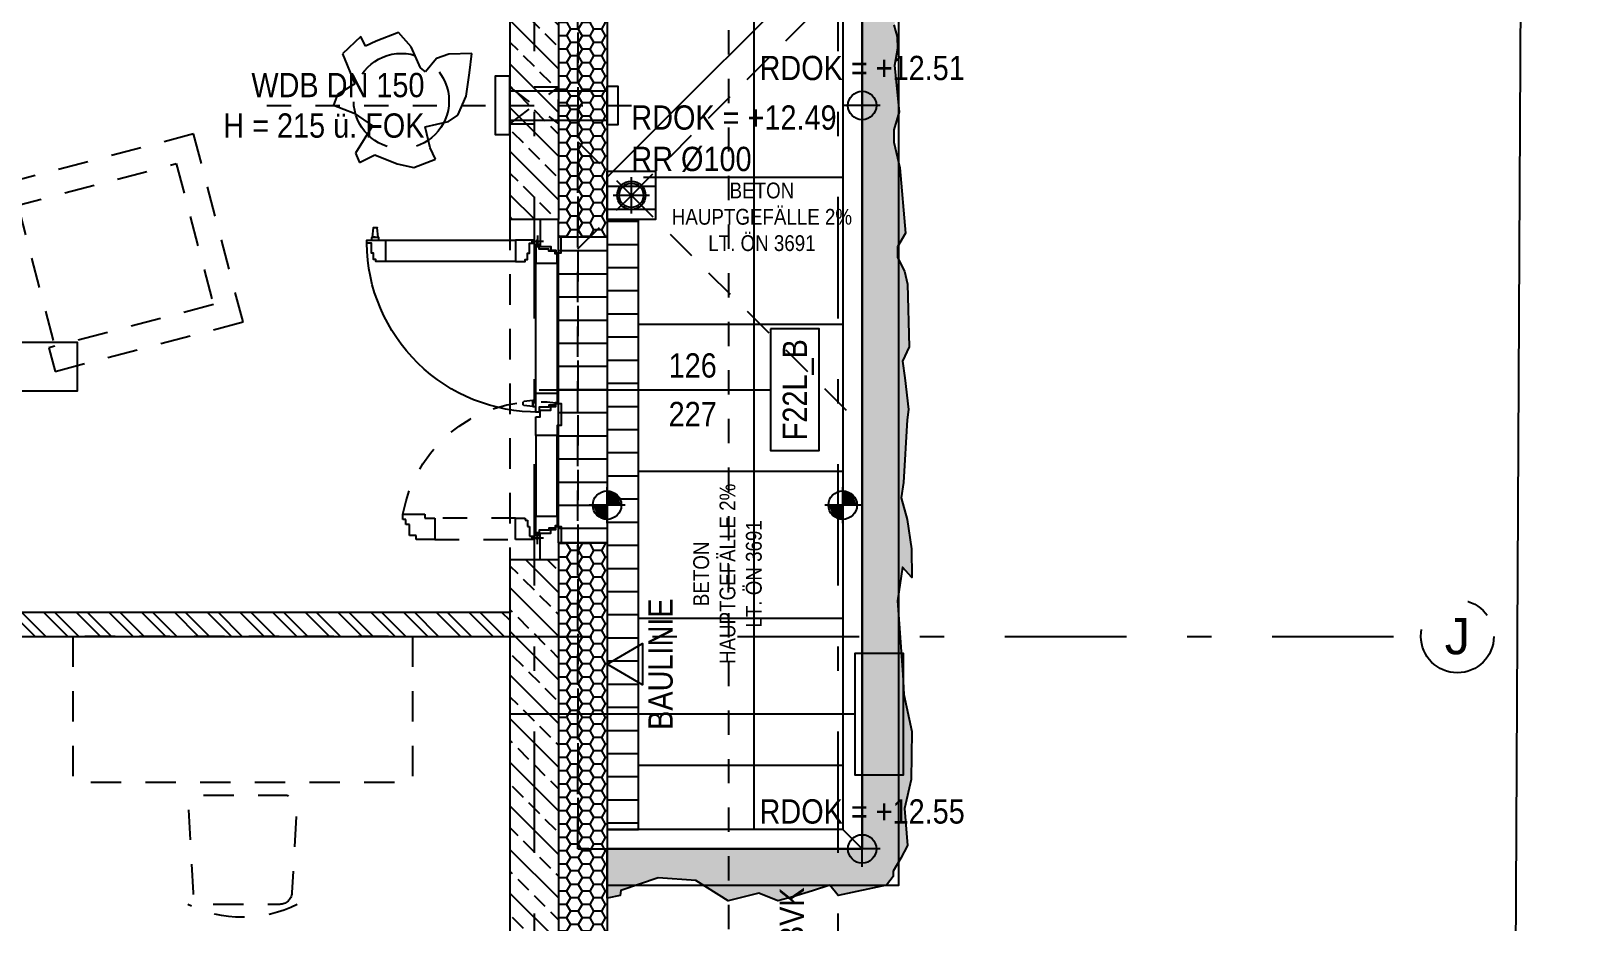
# Model space of a CAD drawing. Header units: millimetres. Extents: x 2821 to 2886, y 1688 to 1792.
# Drawn here: x 2878.87 to 2885.28, y 1716.63 to 1720.3 of the extents above; entities that cross this region are included whole.
import ezdxf
from ezdxf.enums import TextEntityAlignment as Align

# ---------------------------------------------------------------- set-up
doc = ezdxf.new("R2010")
doc.units = ezdxf.units.MM
doc.linetypes.add('HIDDEN2', pattern=[0.1875, 0.125, -0.0625])
doc.linetypes.add('STRICHPUNKT', pattern=[1, 0.5, -0.25, 0, -0.25])
for name, color, linetype in [('00-TXT---------M0', 8, 'Continuous'), ('01-HID-G00-L04-ENTWÄSSERUNG', 8, 'HIDDEN2'), ('01-SYM-G00-L04-M0', 8, 'Continuous'), ('01-TXT---------M0', 1, 'Continuous'), ('02-ANS-G00-L04-Rigol', 8, 'Continuous'), ('02-AXO-G00-L04-M0', 8, 'STRICHPUNKT'), ('02-DIM-G00-L04-ACHSEN', 8, 'Continuous'), ('02-DIM-G00-L04-BEHÖRDE', 20, 'Continuous'), ('02-FIL-G00-L04-GRÜN', 72, 'Continuous'), ('02-FIL-G00-L04-LILA', 223, 'Continuous'), ('02-FIL-G00-L04-ORANGE', 40, 'Continuous'), ('02-FIL-G00-L04-PLATTENBELAG', 253, 'Continuous'), ('02-FIL-G00-L04-STB', 8, 'Continuous'), ('02-HID-G00-L04-M0', 8, 'HIDDEN2'), ('02-TWA---------M0', 4, 'Continuous'), ('02-TWA-G00-L04-M0', 4, 'Continuous'), ('02-WDA---------M0', 8, 'Continuous'), ('02-WDA-G00-L04-M0', 8, 'Continuous'), ('02-ZWA-G00-L04-M0', 2, 'Continuous'), ('03-SYM-G00-L04-M0', 8, 'Continuous'), ('04-HLP---------M0', 8, 'HIDDEN2'), ('04-STO---------M0', 1, 'Continuous'), ('04-SYM---------EP', 8, 'Continuous'), ('04-SYM-G00-L04-EP', 8, 'Continuous'), ('04-TXT---------EP', 8, 'Continuous'), ('04-TXT-G00-L04-M0', 8, 'Continuous'), ('04-TXT-G00-L04-POS', 8, 'Continuous'), ('05-SYM---------M0', 8, 'Continuous'), ('05-TXT---------PP', 8, 'Continuous'), ('07-SAN---------M0', 8, 'Continuous'), ('07-SAN-G00-L04-M0', 8, 'Continuous'), ('09-SYM-G00-L04-GEHSTEIG', 8, 'Continuous'), ('09-VER-G00-L04-GRUNDSTÜCKSGRENZE', 161, 'Continuous')]:
    doc.layers.add(name, color=color, linetype=linetype)
doc.layers.add('00_HLP-G00-L04-M0', color=6, linetype='Continuous', plot=False)
doc.layers.add('07_MOB-G00-L04-M0', color=6, linetype='HIDDEN2', plot=False)
doc.styles.add('ARIAL', font='arial.ttf', dxfattribs={"width": 0.85})
doc.styles.get("Standard").update_dxf_attribs({"font": 'arial.ttf'})
doc.dimstyles.new('pp chromy&schneider', dxfattribs={"dimscale": 0.005, "dimtxt": 25, "dimasz": 10, "dimexe": 0, "dimexo": 0, "dimgap": 5, "dimtad": 1, "dimdec": 1, "dimlfac": 100, "dimrnd": 0.1, "dimzin": 9, "dimdsep": 46, "dimtxsty": 'ARIAL', "dimblk": 'c&s kote', "dimcen": 0, "dimse1": 1, "dimse2": 1, "dimclrd": 8, "dimclrt": 8, "dimadec": 0, "dimazin": 0, "dimtfac": 0.75, "dimtdec": 1, "dimtix": 1, "dimtmove": 2, "dimatfit": 0, "dimldrblk": 'NONE', "dimfxl": 1, "dimtolj": 1, "dimlwd": -1, "dimarcsym": 0})
pattern_1 = [(135, (2796.0732, 1683.69414), (-0.08980256, -0.08980256), []), (135, (2796.0732, 1683.78394), (-0.08980256, -0.08980256), [0.0635, -0.03175])]
pattern_2 = [(180, (2911.073195, 1728.69414), (-0.047625, -0.0274963), [0.03175, -0.0635]), (300, (2911.073195, 1728.69414), (0.047624994, -0.02749631), [0.03175, -0.0635]), (240, (2911.073195, 1728.69414), (-6e-09, -0.05499261), [-0.0635, 0.03175])]

# ---------------------------------------------------------------- blocks, each defined once
blk = doc.blocks.new('04-TXT')
blk.add_line((0, 0), (0.9529, 0))
at = {"layer": '04-TXT---------EP', "color": 8, "style": 'ARIAL', "width": 0.85}
blk.add_attdef('WIDTH', text='', height=0.1, dxfattribs=at).set_placement((0.6322, 0.05), align=Align.CENTER)
blk.add_attdef('HEIGHT', text='', height=0.1, dxfattribs=at).set_placement((0.6322, -0.05), align=Align.TOP_CENTER)
blk = doc.blocks.new('FENSTER_140')
at = {"layer": '02-WDA---------M0'}
for points in [[(0.07, -0.2), (0.07, -0.4)], [(1.33, -0.2), (1.33, -0.4)]]:
    blk.add_lwpolyline(points, dxfattribs=at)
at = {"layer": '04-HLP---------M0', "linetype": 'Continuous'}
for p, q in [((0.0317, 0.5598), (0.0317, 0.5482)), ((0.0317, 0.554), (0.0317, 0.5496)), ((0.0717, 0.566), (0.0335, 0.5617)), ((0.0717, 0.542), (0.0335, 0.5462)), ((0.0717, 0.554), (0.0717, 0.566)), ((0.0717, 0.566), (0.0717, 0.542)), ((0.0717, 0.554), (0.0717, 0.542)), ((0.0837, 0.568), (0.0737, 0.568)), ((0.0837, 0.54), (0.0737, 0.54)), ((0.7447, -0.095), (0.749, -0.0568)), ((0.7625, -0.055), (0.751, -0.055)), ((0.7567, -0.055), (0.7523, -0.055)), ((0.7687, -0.095), (0.7645, -0.0568)), ((0.7427, -0.107), (0.7427, -0.097)), ((0.7687, -0.095), (0.7447, -0.095)), ((0.7567, -0.095), (0.7447, -0.095)), ((0.7567, -0.095), (0.7687, -0.095)), ((0.7707, -0.107), (0.7707, -0.097))]:
    blk.add_line(p, q, dxfattribs=at)
for points in [[(0.0968, 0.5891), (0.0837, 0.5891), (0.0837, 0.5121), (0.172, 0.5121), (0.172, 0.5511), (0.1633, 0.5511), (0.1633, 0.5611), (0.1377, 0.5611), (0.1377, 0.5691), (0.0968, 0.5691)], [(0.0968, -0.1007), (0.0837, -0.1007), (0.0837, -0.0237), (0.172, -0.0237), (0.172, -0.0628), (0.1633, -0.0628), (0.1633, -0.0727), (0.1377, -0.0727), (0.1377, -0.0807), (0.0968, -0.0807)]]:
    blk.add_lwpolyline(points, close=True, dxfattribs=at)
for points in [[(0.0837, 0.5121), (0.0837, -0.0237)], [(0.172, -0.0237), (0.172, 0.5121)]]:
    blk.add_lwpolyline(points, dxfattribs=at)
at = {"layer": '04-HLP---------M0', "linetype": 'HIDDEN2', "ltscale": 0.4}
for points in [[(1.3163, 0.3855), (1.2993, 0.3855), (1.2993, 0.4135), (1.2543, 0.4135), (1.2543, 0.4285), (1.2343, 0.4285), (1.2343, 0.4404), (1.2128, 0.4404), (1.2128, 0.3506), (1.228, 0.3506), (1.228, 0.3085), (1.3163, 0.3085)], [(1.3032, -0.1007), (1.3163, -0.1007), (1.3163, -0.0237), (1.228, -0.0237), (1.228, -0.0628), (1.2367, -0.0628), (1.2367, -0.0727), (1.2623, -0.0727), (1.2623, -0.0807), (1.3032, -0.0807)]]:
    blk.add_lwpolyline(points, close=True, dxfattribs=at)
for points in [[(1.228, -0.0237), (1.228, 0.3085)], [(1.3163, 0.3085), (1.3163, -0.0237)]]:
    blk.add_lwpolyline(points, dxfattribs=at)
at = {"layer": '04-HLP---------M0'}
for points in [[(0.0647, -0.113), (0.1147, -0.113)], [(0.0897, -0.138), (0.0897, -0.088)], [(1.3353, -0.113), (1.2853, -0.113)], [(1.3103, -0.138), (1.3103, -0.088)]]:
    blk.add_lwpolyline(points, dxfattribs=at)
for centre in [(0.0897, -0.113), (1.3103, -0.113)]:
    blk.add_circle(centre, 0.00474, dxfattribs=at)
at = {"layer": '04-HLP---------M0', "linetype": 'Continuous'}
for centre, radius, start, end in [((0.0897, -0.113), 0.7021, 359.42303, 89.42359), ((0.0337, 0.5598), 0.002, 96.34019, 180), ((0.0337, 0.5482), 0.002, 180, 263.65981), ((0.0737, 0.566), 0.002, 90, 180), ((0.0737, 0.542), 0.002, 180, 270), ((0.751, -0.057), 0.002, 90, 173.65981), ((0.7625, -0.057), 0.002, 6.34019, 90), ((0.7447, -0.097), 0.002, 90, 180), ((0.7687, -0.097), 0.002, 0, 90)]:
    blk.add_arc(centre, radius, start, end, dxfattribs=at)
at = {"layer": '04-HLP---------M0', "linetype": 'HIDDEN2', "ltscale": 0.4}
blk.add_arc((1.3103, -0.113), 0.5619, 99.99388, 189.99388, dxfattribs=at)
at = {"layer": '04-STO---------M0'}
for points in [[(0, -0.124), (0.11, -0.124), (0.11, -0.169), (0.125, -0.169), (0.125, -0.189), (0.1369, -0.189), (0.1369, -0.2105), (0.07, -0.2105), (0.07, -0.2), (0, -0.2)], [(0.102, -0.1201), (0.102, -0.107), (0.179, -0.107), (0.179, -0.1953), (0.14, -0.1953), (0.14, -0.1865), (0.13, -0.1865), (0.13, -0.161), (0.122, -0.161), (0.122, -0.1201)], [(0.7918, -0.1201), (0.7918, -0.107), (0.7148, -0.107), (0.7148, -0.1953), (0.7538, -0.1953), (0.7538, -0.1865), (0.7638, -0.1865), (0.7638, -0.161), (0.7718, -0.161), (0.7718, -0.1201)], [(0.8118, -0.107), (0.8118, -0.124), (0.7838, -0.124), (0.7838, -0.169), (0.7688, -0.169), (0.7688, -0.189), (0.7569, -0.189), (0.7569, -0.2105), (0.8467, -0.2105), (0.8467, -0.1953), (0.8888, -0.1953), (0.8888, -0.107)], [(1.298, -0.1201), (1.298, -0.107), (1.221, -0.107), (1.221, -0.1953), (1.26, -0.1953), (1.26, -0.1865), (1.27, -0.1865), (1.27, -0.161), (1.278, -0.161), (1.278, -0.1201)], [(1.4, -0.124), (1.29, -0.124), (1.29, -0.169), (1.275, -0.169), (1.275, -0.189), (1.2631, -0.189), (1.2631, -0.2105), (1.33, -0.2105), (1.33, -0.2), (1.4, -0.2)]]:
    blk.add_lwpolyline(points, close=True, dxfattribs=at)
at = {"layer": '04-SYM---------EP'}
for points in [[(0.7148, -0.107), (0.179, -0.107)], [(0.8888, -0.107), (1.221, -0.107)], [(0.179, -0.1953), (0.7148, -0.1953)], [(1.221, -0.1953), (0.8888, -0.1953)]]:
    blk.add_lwpolyline(points, dxfattribs=at)
blk = doc.blocks.new('möbel_schreibtisch')
at = {"flags": 128}
blk.add_lwpolyline([(0, -0.1), (-0.6, -0.1), (-0.6, 1.3), (0, 1.3)], close=True, dxfattribs=at)
blk.add_lwpolyline([(-1.056, 0.8021, 0.39805), (-1.1032, 0.7521), (-1.1032, 0.4467, 0.39805), (-1.056, 0.3968), (-0.706, 0.3774, 0.430564), (-0.6532, 0.4273), (-0.6532, 0.7716, 0.430564), (-0.706, 0.8215)], format="xyb", close=True, dxfattribs=at)
blk.add_arc((-0.6532, 0.5994), 0.5031, 153.43495, 206.56505)
blk = doc.blocks.new('ZIMMERPFLANZE')
blk.add_lwpolyline([(-11.7366, -9.202), (-11.7751, -9.238), (-11.7495, -9.3013), (-11.7859, -9.3233), (-11.7943, -9.3461), (-11.751, -9.3631), (-11.7126, -9.3893), (-11.7486, -9.447), (-11.7402, -9.4662), (-11.7078, -9.4506), (-11.6609, -9.4698), (-11.626, -9.477), (-11.5804, -9.4602), (-11.5912, -9.4362), (-11.602, -9.3917), (-11.5527, -9.3809), (-11.5335, -9.3677), (-11.5155, -9.3281), (-11.5083, -9.2788), (-11.5035, -9.238), (-11.5515, -9.2392), (-11.578, -9.2488), (-11.6008, -9.2764), (-11.6116, -9.268), (-11.6309, -9.2236), (-11.6573, -9.1936), (-11.7042, -9.2116), (-11.727, -9.2224), (-11.7366, -9.202)])
blk.add_circle((-11.6518, -9.3375), 0.1)
blk = doc.blocks.new('HOCKER')
blk.add_lwpolyline([(-0.8, -0.8), (0, -0.8), (0, 0), (-0.8, 0), (-0.8, -0.1), (-0.1, -0.1), (-0.1, -0.7), (-0.8, -0.7)], close=True)
blk.add_lwpolyline([(-0.775, -0.1), (-0.775, -0.7)])
blk = doc.blocks.new('WANDLÜFER')
at = {"layer": '02-TWA---------M0', "linetype": 'HIDDEN2', "ltscale": 0.75}
for points in [[(0.075, 0), (0.075, -0.2), (-0.075, -0.2), (-0.075, 0), (0.075, 0)], [(-0.075, 0), (0.075, -0.2)], [(0.075, 0), (-0.075, -0.2)]]:
    blk.add_lwpolyline(points, dxfattribs=at)
at = {"layer": '07-SAN---------M0', "linetype": 'STRICHPUNKT', "ltscale": 0.1}
blk.add_lwpolyline([(0, 1), (0, -0.53)], dxfattribs=at)
at = {"layer": '07-SAN---------M0'}
for points in [[(0, 0), (-0.12, 0), (-0.12, 0.06), (0.12, 0.06), (0.12, 0)], [(0.08, -0.4), (-0.08, -0.4), (-0.08, -0.445), (0.08, -0.445)]]:
    blk.add_lwpolyline(points, close=True, dxfattribs=at)
for points in [[(-0.06, 0), (-0.06, -0.4)], [(0.06, 0), (0.06, -0.4)]]:
    blk.add_lwpolyline(points, dxfattribs=at)
blk = doc.blocks.new('01-hk4')
blk.add_lwpolyline([(0, 0, 0, 0.270625, 0), (0, 0.234375, 0.270625, 0.270625, 0)], format="xyseb")
at = {"layer": '00-TXT---------M0', "color": 8, "style": 'ARIAL', "width": 0.85}
blk.add_attdef('HEIGHT', text='', height=0.1, dxfattribs=at).set_placement((0, 0.35), align=Align.CENTER)
blk = doc.blocks.new('01-HK3')
blk.add_lwpolyline([(0, 0), (0.0423, 0.0732), (-0.0423, 0.0732)], close=True)
at = {"color": 0, "style": 'ARIAL', "width": 0.85}
blk.add_attdef('HEIGHT', text='', height=0.05, dxfattribs=at).set_placement((0, 0.35), align=Align.TOP_CENTER)
blk = doc.blocks.new('c&s kote')
at = {"color": 8}
for p, q in [((0, -2), (0, 2)), ((0, 2), (0, -2)), ((-2, 0), (2, 0)), ((2, 0), (-2, 0))]:
    blk.add_line(p, q, dxfattribs=at)
blk.add_circle((0, 0), 0.5, dxfattribs=at)
blk = doc.blocks.new('*D1161')
at = {"layer": '02-DIM-G00-L04-ACHSEN', "color": 8, "transparency": 16777216}
blk.add_arc((2882.1858, 1743.5541), 0.3783, 7.57924, 82.42076, dxfattribs=at)
at = {"layer": 'Defpoints', "color": 0, "transparency": 16777216}
for p in [(2882.1858, 1746.0178), (2882.5134, 1743.7433), (2850.8966, 1743.5541), (2884.5858, 1743.5541), (2882.1858, 1711.0904)]:
    blk.add_point(p, dxfattribs=at)
at = {"layer": '02-DIM-G00-L04-ACHSEN', "color": 8, "transparency": 16777216, "xscale": 0.05, "yscale": 0.05, "zscale": 0.05}
for p, rotation in [((2882.1858, 1743.9324), 176.2103799030817), ((2882.5641, 1743.5541), 273.7896200982518)]:
    blk.add_blockref('c&s kote', p, dxfattribs=dict(at, rotation=rotation))
at = {"layer": '02-DIM-G00-L04-ACHSEN', "color": 8, "transparency": 16777216, "insert": (2882.5161, 1743.8844), "char_height": 0.125, "attachment_point": 5, "rotation": 315, "style": 'ARIAL'}
blk.add_mtext('\\A1;90.00°', dxfattribs=at)
blk = doc.blocks.new('_None')
blk = doc.blocks.new('*D1198')
at = {"layer": '02-DIM-G00-L04-ACHSEN', "color": 8, "transparency": 16777216}
blk.add_arc((2854.0158, 1714.1608), 0.9465, 182.33948, 266.973, dxfattribs=at)
at = {"layer": 'Defpoints', "color": 0, "transparency": 16777216}
for p in [(2854.0158, 1746.0178), (2850.9732, 1714.1973), (2884.5858, 1713.794), (2853.1924, 1713.6941), (2854.0158, 1711.0904)]:
    blk.add_point(p, dxfattribs=at)
at = {"layer": '02-DIM-G00-L04-ACHSEN', "color": 8, "transparency": 16777216, "xscale": 0.05, "yscale": 0.05, "zscale": 0.05}
for p, rotation in [((2853.0694, 1714.1722), 90.82598231942104), ((2854.0158, 1713.2143), 358.4865013265463)]:
    blk.add_blockref('c&s kote', p, dxfattribs=dict(at, rotation=rotation))
at = {"layer": '02-DIM-G00-L04-ACHSEN', "color": 8, "transparency": 16777216, "insert": (2853.4057, 1713.558), "char_height": 0.125, "attachment_point": 5, "rotation": 314.65624, "style": 'ARIAL'}
blk.add_mtext('\\A1;90.69°', dxfattribs=at)
blk = doc.blocks.new('*D1199')
at = {"layer": '02-DIM-G00-L04-ACHSEN', "color": 8, "transparency": 16777216}
blk.add_arc((2882.1858, 1713.8228), 0.9163, 273.12696, 356.18552, dxfattribs=at)
at = {"layer": 'Defpoints', "color": 0, "transparency": 16777216}
for p in [(2882.1858, 1746.0178), (2850.9732, 1714.1973), (2884.5858, 1713.794), (2882.6408, 1713.0274), (2882.1858, 1711.0904)]:
    blk.add_point(p, dxfattribs=at)
at = {"layer": '02-DIM-G00-L04-ACHSEN', "color": 8, "transparency": 16777216, "xscale": 0.05, "yscale": 0.05, "zscale": 0.05}
for p, rotation in [((2883.102, 1713.8118), 87.74900272405769), ((2882.1858, 1712.9065), 181.563480922196)]:
    blk.add_blockref('c&s kote', p, dxfattribs=dict(at, rotation=rotation))
at = {"layer": '02-DIM-G00-L04-ACHSEN', "color": 8, "transparency": 16777216, "insert": (2882.8923, 1713.1078), "char_height": 0.125, "attachment_point": 5, "rotation": 224.65624, "style": 'ARIAL'}
blk.add_mtext('\\A1;89.31°', dxfattribs=at)
blk = doc.blocks.new('türachse&qualität')
at = {"layer": '05-SYM---------M0'}
blk.add_line((-0.4, 0), (-0.4, 0), dxfattribs=at)
at = {"layer": '05-TXT---------PP'}
blk.add_lwpolyline([(-0.5, -0.25), (-0.5, 0.25), (-0.7, 0.25), (-0.7, -0.25)], close=True, dxfattribs=at)
at = {"layer": '05-TXT---------PP', "color": 8, "style": 'ARIAL', "text_generation_flag": 6, "width": 0.85}
blk.add_attdef('POS.NR.', text='', height=0.1, rotation=270, dxfattribs=at).set_placement((-0.6529, -0.0112), align=Align.TOP_CENTER)
blk = doc.blocks.new('01-HK2')
for p, q in [((0, -0.098), (0, 0.098)), ((0.098, 0), (-0.098, 0))]:
    blk.add_line(p, q)
blk.add_circle((0, 0), 0.0773)
at = {"layer": '01-TXT---------M0', "color": 8, "style": 'ARIAL', "width": 0.85}
blk.add_attdef('HEIGHT', text='', height=0.1, rotation=360, dxfattribs=at).set_placement((0, 0.132), align=Align.BOTTOM_CENTER)
blk = doc.blocks.new('03-rar')
blk.add_circle((0, 0), 0.05)
at = {"layer": '01-TXT---------M0', "color": 8, "style": 'ARIAL', "width": 0.85}
blk.add_attdef('RR', text='', height=0.1, dxfattribs=at).set_placement((0, 0.1), align=Align.CENTER)

msp = doc.modelspace()

# ---------------------------------------------------------------- hatches: boundary and pattern name
at = {"layer": '02-ANS-G00-L04-Rigol'}
h = msp.add_hatch(dxfattribs=at)
h.set_pattern_fill('ANSI31', color=256, scale=0.03, angle=422.04654, style=0)
h.set_pattern_definition([(5e-14, (2797.87319, 1680.51414), (-1e-16, 0.09525), [])])
h.paths.add_polyline_path([(2881.2358, 1719.5241), (2881.2358, 1719.7241), (2881.4358, 1719.7241), (2881.4358, 1719.5241)])
h = msp.add_hatch(dxfattribs=at)
h.set_pattern_fill('ANSI31', color=256, scale=0.03, angle=422.04654, style=0)
h.set_pattern_definition([(5e-14, (2797.87319, 1683.89414), (-1e-16, 0.09525), [])])
h.paths.add_polyline_path([(2881.2358, 1717.0141), (2881.3658, 1717.0141), (2881.3658, 1719.5241), (2881.2358, 1719.5241)])
h = msp.add_hatch(dxfattribs=at)
h.set_pattern_fill('ANSI31', color=256, scale=0.03, angle=422.33899, style=0)
h.set_pattern_definition([(180, (2951.12736, 1747.97176), (-2e-11, -0.09525), [])])
h.paths.add_polyline_path([(2881.2358, 1718.1941), (2881.0358, 1718.1941), (2881.0358, 1719.4541), (2881.2358, 1719.4541)])
at = {"layer": '02-FIL-G00-L04-GRÜN'}
h = msp.add_hatch(dxfattribs=at)
h.set_pattern_fill('AR-CONC', color=256, scale=0.001, angle=107.04654, style=0)
h.set_pattern_definition([(50, (2911.0732, 1683.69414), (0.18218467, -0.0159391), [0.01905, -0.20955]), (355, (2911.0732, 1683.69414), (-0.0352428, 0.19105664), [0.01524, -0.16764]), (100.451, (2911.08838, 1683.69281), (0.1469425, 0.1751167), [0.01619, -0.17809]), (46.1842, (2911.0732, 1683.74494), (0.271079, -0.0420423), [0.028575, -0.314325]), (96.6356, (2911.09578, 1683.74144), (0.2374042, 0.2474256), [0.024285, -0.267135]), (351.184, (2911.0732, 1683.74494), (0.2374046, 0.2474251), [0.02286, -0.25146]), (21, (2911.0986, 1683.73224), (0.1516149, -0.1022655), [0.01905, -0.20955]), (326, (2911.0986, 1683.73224), (0.061802, 0.184188), [0.01524, -0.16764]), (71.4514, (2911.11123, 1683.72372), (0.2134165, 0.08192286), [0.01619, -0.17809]), (37.5, (2911.073195, 1683.69414), (0.0030886, 0.08455504), [0, -0.165608, 0, -0.17018, 0, -0.168275]), (7.5, (2911.073195, 1683.69414), (0.06681966, 0.10018057), [0, -0.097028, 0, -0.161798, 0, -0.064135]), (327.5, (2911.01655, 1683.69414), (0.135590595, -0.00572874), [0, -0.0635, 0, -0.19812, 0, -0.26289]), (317.5, (2910.99115, 1683.69414), (0.14812918, 0.0254265), [0, -0.08255, 0, -0.131572, 0, -0.18669])])
h.paths.add_polyline_path([(2882.2858, 1722.9041), (2882.3441, 1722.9041), (2882.4877, 1722.8212), (2882.4426, 1722.759), (2882.4383, 1722.7182), (2882.4576, 1722.6603), (2882.4641, 1722.6045), (2882.4233, 1722.5573), (2882.4319, 1722.523), (2882.4727, 1722.4844), (2882.4748, 1722.4157), (2882.4555, 1722.3685), (2882.4555, 1722.1646), (2882.4534, 1722.1067), (2882.4662, 1722.0015), (2882.4555, 1721.9286), (2882.4254, 1721.89), (2882.4211, 1721.8492), (2882.4426, 1721.7827), (2882.4598, 1721.6947), (2882.5156, 1721.5617), (2882.434, 1721.4171), (2882.4576, 1721.357), (2882.4383, 1721.2519), (2882.4448, 1721.1811), (2882.4555, 1721.1274), (2882.5092, 1721.0137), (2882.4319, 1720.9064), (2882.434, 1720.8678), (2882.419, 1720.8557), (2882.4211, 1720.7699), (2882.4684, 1720.6841), (2882.477, 1720.6369), (2882.4619, 1720.5553), (2882.4469, 1720.4995), (2882.4469, 1720.4716), (2882.4469, 1720.448), (2882.4405, 1720.4008), (2882.4168, 1720.3257), (2882.4297, 1720.2764), (2882.4319, 1720.2292), (2882.419, 1720.1583), (2882.4383, 1719.9674), (2882.4168, 1719.8944), (2882.4168, 1719.8429), (2882.4405, 1719.7378), (2882.4641, 1719.4686), (2882.4319, 1719.4128), (2882.4319, 1719.3677), (2882.4598, 1719.3119), (2882.4727, 1719.2583), (2882.4791, 1719.0002), (2882.4512, 1718.9423), (2882.4619, 1718.8736), (2882.4769, 1718.7427), (2882.4705, 1718.6998), (2882.4555, 1718.4418), (2882.4469, 1718.3796), (2882.4705, 1718.2894), (2882.4883, 1718.1693), (2882.4898, 1718.0513), (2882.4512, 1718.0942), (2882.4318, 1717.9547), (2882.4533, 1717.6516), (2882.4576, 1717.57), (2882.4898, 1717.4177), (2882.4876, 1717.2203), (2882.4597, 1717.1001), (2882.4723, 1716.9482), (2882.4456, 1716.8954), (2882.4128, 1716.8426), (2882.4137, 1716.8212), (2882.3854, 1716.7846), (2882.1873, 1716.7419), (2882.1529, 1716.7848), (2882.082, 1716.7612), (2882.0005, 1716.7376), (2881.9382, 1716.7204), (2881.8609, 1716.7526), (2881.7342, 1716.7204), (2881.6011, 1716.8037), (2881.4465, 1716.8145), (2881.2919, 1716.7634), (2881.2901, 1716.7419), (2881.2358, 1716.7312), (2881.2358, 1716.9341), (2882.2858, 1716.9341)])
at = {"layer": '02-FIL-G00-L04-LILA'}
h = msp.add_hatch(dxfattribs=at)
h.set_pattern_fill('HONEY', color=256, scale=0.01, angle=197.04654, style=0)
h.set_pattern_definition(pattern_2)
h.paths.add_polyline_path([(2879.4358, 1720.8641), (2879.2358, 1720.8641), (2879.2358, 1720.7941), (2879.2358, 1720.6641), (2881.0358, 1720.6641), (2881.0358, 1719.5241), (2881.0358, 1719.4541), (2881.2358, 1719.4541), (2881.2358, 1720.8641)])
h = msp.add_hatch(dxfattribs=at)
h.set_pattern_fill('HONEY', color=256, scale=0.01, angle=197.04654, style=0)
h.set_pattern_definition(pattern_2)
h.paths.add_polyline_path([(2881.0358, 1718.1941), (2881.0358, 1718.1241), (2881.0358, 1716.3541), (2881.0358, 1716.2841), (2881.2358, 1716.2841), (2881.2358, 1718.1941)])
at = {"layer": '02-FIL-G00-L04-ORANGE'}
h = msp.add_hatch(dxfattribs=at)
h.set_pattern_fill('ANSI32', color=256, scale=0.01, angle=197.04654, style=0)
h.set_pattern_definition([(135, (2796.07319, 1683.69414), (-0.06735192, -0.06735192), []), (135, (2796.07319, 1683.73904), (-0.06735192, -0.06735192), [])])
h.paths.add_polyline_path([(2880.8358, 1717.8091), (2880.8358, 1717.9091), (2875.7008, 1717.9091), (2875.7008, 1717.8091), (2876.3758, 1717.8091), (2876.3758, 1717.7041), (2876.4758, 1717.7041), (2876.4758, 1717.8091)])
at = {"layer": '02-FIL-G00-L04-STB'}
h = msp.add_hatch(dxfattribs=at)
h.set_pattern_fill('ANSI33', color=256, scale=0.02, angle=197.04654, style=0)
h.set_pattern_definition(pattern_1)
h.paths.add_polyline_path([(2881.0358, 1720.6641), (2879.2358, 1720.6641), (2879.2358, 1720.8041), (2879.1558, 1720.8041), (2879.0358, 1720.8041), (2879.0358, 1720.4641), (2880.8358, 1720.4641), (2880.8358, 1719.5241), (2881.0358, 1719.5241)])
h = msp.add_hatch(dxfattribs=at)
h.set_pattern_fill('ANSI33', color=256, scale=0.02, angle=197.04654, style=0)
h.set_pattern_definition(pattern_1)
h.paths.add_polyline_path([(2881.0361, 1718.1241), (2880.9561, 1718.1241), (2880.8361, 1718.1241), (2880.8358, 1716.3541), (2881.0358, 1716.3541)])

# ---------------------------------------------------------------- linework, layer by layer
for p, q in [((2881.2358, 1718.2748), (2881.2358, 1718.4232)), ((2882.2058, 1718.2748), (2882.2058, 1718.4232)), ((2881.31, 1718.349), (2881.1616, 1718.349)), ((2882.28, 1718.349), (2882.1316, 1718.349)), ((2882.2559, 1717.4891), (2880.836, 1717.4891))]:
    msp.add_line(p, q)
for points in [[(2878.8065, 1718.8191), (2879.0565, 1718.8191), (2879.0565, 1719.0191), (2878.5565, 1719.0191), (2878.5565, 1718.8191)], [(2882.2559, 1717.4891), (2882.2559, 1717.2391), (2882.4559, 1717.2391), (2882.4559, 1717.7391), (2882.2559, 1717.7391)]]:
    msp.add_lwpolyline(points, close=True)
for centre in [(2881.2358, 1718.349), (2882.2058, 1718.349)]:
    msp.add_circle(centre, 0.0586)
for points in [[(2881.2358, 1718.4076), (2881.2773, 1718.3904), (2881.2358, 1718.349)], [(2881.2358, 1718.349), (2881.2944, 1718.349), (2881.2773, 1718.3904)], [(2882.2058, 1718.4076), (2882.2473, 1718.3904), (2882.2058, 1718.349)], [(2882.2058, 1718.349), (2882.2644, 1718.349), (2882.2473, 1718.3904)], [(2881.1772, 1718.349), (2881.1944, 1718.3076), (2881.2358, 1718.349)], [(2881.1944, 1718.3076), (2881.2358, 1718.2904), (2881.2358, 1718.349)], [(2882.1472, 1718.349), (2882.1644, 1718.3076), (2882.2058, 1718.349)], [(2882.1644, 1718.3076), (2882.2058, 1718.2904), (2882.2058, 1718.349)]]:
    msp.add_solid(points)
at = {"layer": '00_HLP-G00-L04-M0'}
msp.add_lwpolyline([(2882.4168, 1720.3257), (2882.4297, 1720.2764), (2882.4319, 1720.2292), (2882.419, 1720.1583), (2882.4383, 1719.9674), (2882.4168, 1719.8944), (2882.4168, 1719.8429), (2882.4405, 1719.7378), (2882.4641, 1719.4686), (2882.4319, 1719.4128), (2882.4319, 1719.3677), (2882.4598, 1719.3119), (2882.4727, 1719.2583), (2882.4791, 1719.0002), (2882.4512, 1718.9423), (2882.4619, 1718.8736), (2882.4769, 1718.7427), (2882.4705, 1718.6998), (2882.4555, 1718.4418), (2882.4469, 1718.3796), (2882.4705, 1718.2894), (2882.4883, 1718.1693), (2882.4898, 1718.0513), (2882.4512, 1718.0942), (2882.4318, 1717.9547), (2882.4533, 1717.6516), (2882.4576, 1717.57), (2882.4898, 1717.4177), (2882.4876, 1717.2203), (2882.4597, 1717.1001), (2882.4723, 1716.9482), (2882.4456, 1716.8954), (2882.4128, 1716.8426), (2882.4137, 1716.8212), (2882.3854, 1716.7846), (2882.1873, 1716.7419), (2882.1529, 1716.7848), (2882.082, 1716.7612), (2882.0005, 1716.7376), (2881.9382, 1716.7204), (2881.8609, 1716.7526), (2881.7342, 1716.7204), (2881.6011, 1716.8037), (2881.4465, 1716.8145), (2881.2919, 1716.7634), (2881.2901, 1716.7419), (2881.2358, 1716.7312), (2881.2358, 1716.9341), (2882.2858, 1716.9341), (2882.2858, 1722.9041)], dxfattribs=at)
at = {"layer": '01-HID-G00-L04-ENTWÄSSERUNG'}
for points in [[(2881.1158, 1719.8441), (2881.3358, 1719.6241), (2882.2858, 1720.5741)], [(2881.1158, 1719.4041), (2881.3358, 1719.6241), (2882.2858, 1718.6741)]]:
    msp.add_lwpolyline(points, dxfattribs=at)
for points in [[(2882.0732, 1719.3191, 0, 0, 0), (2881.8232, 1719.3191, 0.05, 0, 0), (2881.6732, 1719.3191, 0, 0, 0)], [(2881.9482, 1717.8662, 0, 0, 0), (2881.9482, 1718.1162, 0.05, 0, 0), (2881.9482, 1718.2662, 0, 0, 0)]]:
    msp.add_lwpolyline(points, format="xyseb", dxfattribs=at)
at = {"layer": '02-ANS-G00-L04-Rigol'}
for points in [[(2881.2358, 1719.5241), (2881.2358, 1719.7241), (2881.4358, 1719.7241), (2881.4358, 1719.5241)], [(2881.2358, 1717.0141), (2881.3658, 1717.0141), (2881.3658, 1719.5241), (2881.2358, 1719.5241)], [(2881.2358, 1718.1941), (2881.0358, 1718.1941), (2881.0358, 1719.4541), (2881.2358, 1719.4541)]]:
    msp.add_lwpolyline(points, close=True, dxfattribs=at)
at = {"layer": '02-AXO-G00-L04-M0'}
for points in [[(2880.9358, 1746.0178), (2880.9358, 1711.0904)], [(2882.1858, 1746.0178), (2882.1858, 1711.0904)], [(2850.9732, 1717.8091), (2884.5858, 1717.8091)]]:
    msp.add_lwpolyline(points, dxfattribs=at)
msp.add_circle((2884.7358, 1717.8091), 0.15, dxfattribs=at)
at = {"layer": '02-FIL-G00-L04-PLATTENBELAG'}
for points in [[(2881.8408, 1717.0141), (2881.8408, 1722.9041)], [(2881.2358, 1719.6991), (2882.2058, 1720.6691)], [(2881.3858, 1719.6991), (2882.2058, 1719.6991)], [(2881.3658, 1719.0941), (2882.2058, 1719.0941)], [(2881.3658, 1718.4891), (2882.2058, 1718.4891)], [(2881.3658, 1717.8841), (2882.2058, 1717.8841)], [(2881.3658, 1717.2791), (2882.2058, 1717.2791)]]:
    msp.add_lwpolyline(points, dxfattribs=at)
at = {"layer": '02-HID-G00-L04-M0'}
for points in [[(2882.2858, 1722.9041), (2882.2858, 1723.0241), (2879.3158, 1723.0241), (2879.3158, 1723.0241), (2879.3158, 1720.7441), (2879.3158, 1720.7441), (2881.1158, 1720.7441), (2881.1158, 1720.7441), (2881.1158, 1716.9341), (2881.2358, 1716.9341)], [(2880.8358, 1719.5241), (2880.8356, 1718.1241)]]:
    msp.add_lwpolyline(points, dxfattribs=at)
msp.add_lwpolyline([(2881.1158, 1720.7441), (2879.3158, 1720.7441), (2879.3158, 1723.0241), (2882.2858, 1723.0241), (2882.2858, 1716.9341), (2881.1158, 1716.9341)], close=True, dxfattribs=at)
at = {"layer": '02-HID-G00-L04-M0', "ltscale": 0.5}
msp.add_lwpolyline([(2881.7358, 1722.9041), (2881.7358, 1713.5408), (2881.2358, 1713.5408)], dxfattribs=at)
at = {"layer": '02-TWA-G00-L04-M0'}
for points in [[(2881.0358, 1720.6641), (2881.0358, 1719.5241)], [(2880.8358, 1720.4641), (2880.8358, 1719.5241)], [(2881.0358, 1719.5241), (2880.8358, 1719.5241)], [(2881.0356, 1718.1241), (2880.8356, 1718.1241)], [(2880.8358, 1718.1241), (2880.8358, 1716.3541)], [(2881.0358, 1718.1241), (2881.0358, 1716.3541)]]:
    msp.add_lwpolyline(points, dxfattribs=at)
at = {"layer": '02-WDA-G00-L04-M0'}
for points in [[(2882.4358, 1722.9041), (2882.4358, 1716.7841), (2881.2362, 1716.7841)], [(2882.2058, 1722.9041), (2882.2058, 1717.0141), (2881.2362, 1717.0141)], [(2882.2858, 1722.9041), (2882.2858, 1716.9341), (2881.2362, 1716.9341)], [(2881.2358, 1720.8641), (2881.2358, 1716.2841)], [(2882.2058, 1717.0141), (2882.2858, 1716.9341)]]:
    msp.add_lwpolyline(points, dxfattribs=at)
at = {"layer": '02-ZWA-G00-L04-M0'}
for p, q in [((2875.7008, 1717.9091), (2880.8358, 1717.9091)), ((2876.4758, 1717.8091), (2880.8358, 1717.8091))]:
    msp.add_line(p, q, dxfattribs=at)
at = {"layer": '09-SYM-G00-L04-GEHSTEIG'}
msp.add_lwpolyline([(2883.6726, 1708.271), (2883.6622, 1713.412, 0.186744), (2884.5876, 1713.8478, 0.224279), (2884.9686, 1714.9966), (2885.0165, 1724.1902), (2885.0564, 1729.4309), (2885.0564, 1729.4309), (2885.0564, 1729.4309), (2885.1138, 1736.3246), (2885.171, 1745.1734), (2885.171, 1745.1734), (2885.171, 1745.1734), (2885.2449, 1758.7955), (2885.285, 1764.9108)], format="xyb", dxfattribs=at)
at = {"layer": '09-VER-G00-L04-GRUNDSTÜCKSGRENZE'}
msp.add_lwpolyline([(2881.2358, 1713.5408), (2870.0728, 1713.6681), (2853.5776, 1713.8715), (2853.67, 1743.8156), (2826.752, 1743.7645), (2826.622, 1743.7651), (2826.7045, 1759.9328), (2826.7143, 1761.8452), (2841.708, 1761.9614), (2864.0708, 1762.0169), (2863.9531, 1743.8344), (2864.0873, 1743.8353), (2881.2358, 1743.8679)], close=True, dxfattribs=at)

# ---------------------------------------------------------------- block references
at = {"layer": '01-SYM-G00-L04-M0'}
ref = msp.add_blockref('01-HK2', (2882.2858, 1719.9941), dxfattribs=dict(at, xscale=0.7575757580343634, yscale=0.7575757580735277, zscale=0.7575757580681662, rotation=1.76090814e-08))
ref.add_attrib('HEIGHT', 'RDOK = +12.51', dxfattribs={"layer": '01-TXT---------M0', "color": 8, "height": 0.1, "rotation": 0, "style": 'ARIAL', "width": 0.85}).set_placement((2882.2858, 1720.0684), align=Align.BOTTOM_CENTER)
ref = msp.add_blockref('01-HK2', (2881.3358, 1719.6241), dxfattribs=dict(at, xscale=0.7575757580343634, yscale=0.7575757580735277, zscale=0.7575757580681662, rotation=1.76090814e-08))
ref.add_attrib('HEIGHT', 'RDOK = +12.49', dxfattribs={"layer": '01-TXT---------M0', "color": 8, "height": 0.1, "rotation": 0, "style": 'ARIAL', "width": 0.85}).set_placement((2881.3358, 1719.8645), align=Align.BOTTOM_LEFT)
ref = msp.add_blockref('01-HK2', (2882.2858, 1716.9341), dxfattribs=dict(at, xscale=0.7575757580343634, yscale=0.7575757580735277, zscale=0.7575757580681662, rotation=1.76090814e-08))
ref.add_attrib('HEIGHT', 'RDOK = +12.55', dxfattribs={"layer": '01-TXT---------M0', "color": 8, "height": 0.1, "rotation": 0, "style": 'ARIAL', "width": 0.85}).set_placement((2882.2858, 1717.0084), align=Align.BOTTOM_CENTER)
ref = msp.add_blockref('01-hk4', (2881.7358, 1716.3215), dxfattribs=dict(at, xscale=-0.6400000004359817, yscale=0.6400000004301472, zscale=0.6400000004327275, rotation=269.9999921209366))
ref.add_attrib('HEIGHT', 'GESIMSE RBVK', dxfattribs={"layer": '00-TXT---------M0', "color": 8, "extrusion": (0, 0, -1), "height": 0.1, "rotation": 90.00001, "style": 'ARIAL', "text_generation_flag": 4, "width": 0.85}).set_placement((-2881.9461, 1716.3272), align=Align.TOP_CENTER)
at = {"layer": '02-DIM-G00-L04-BEHÖRDE'}
ref = msp.add_blockref('01-HK3', (2881.2358, 1717.6946), dxfattribs=dict(at, xscale=-2.000000000014551, yscale=2.000000000014343, zscale=2, rotation=269.9999999866597))
ref.add_attrib('HEIGHT', 'BAULINIE', dxfattribs={"layer": '0', "color": 0, "extrusion": (0, 0, -1), "height": 0.1, "rotation": 90, "style": 'ARIAL', "text_generation_flag": 4, "width": 0.85}).set_placement((-2881.5358, 1717.6946), align=Align.BOTTOM_CENTER)
at = {"layer": '03-SYM-G00-L04-M0'}
ref = msp.add_blockref('03-rar', (2881.3358, 1719.6241), dxfattribs=at)
ref.add_attrib('RR', 'RR %%c100', (2881.3358, 1719.7241), dxfattribs={"layer": '01-TXT---------M0', "color": 8, "height": 0.1, "rotation": 0, "style": 'ARIAL', "width": 0.85})
at = {"layer": '04-SYM-G00-L04-EP', "xscale": -1, "rotation": 89.9999999966649}
msp.add_blockref('FENSTER_140', (2880.8358, 1719.5241), dxfattribs=at)
at = {"layer": '04-TXT-G00-L04-M0', "rotation": 359.999999964982}
msp.add_blockref('04-TXT', (2880.9561, 1718.8241), dxfattribs=at).add_auto_attribs({'WIDTH': '126', 'HEIGHT': '227'})
at = {"layer": '04-TXT-G00-L04-POS'}
ref = msp.add_blockref('türachse&qualität', (2881.409, 1718.8241), dxfattribs=dict(at, rotation=179.9999963481166))
ref.add_attrib('POS.NR.', 'F22L_B', dxfattribs={"layer": '05-TXT---------PP', "color": 8, "height": 0.1, "rotation": 90, "style": 'ARIAL', "width": 0.85}).set_placement((2882.009, 1718.8241), align=Align.MIDDLE_CENTER)
at = {"layer": '07-SAN-G00-L04-M0', "xscale": -1, "rotation": 89.99999998665979}
msp.add_blockref('WANDLÜFER', (2880.8358, 1719.9941), dxfattribs=at)
at = {"layer": '07_MOB-G00-L04-M0', "xscale": 1.959999999980123, "yscale": 1.959999999986914, "zscale": 1.959999999999999, "rotation": 0.1423037025563224}
msp.add_blockref('ZIMMERPFLANZE', (2903.1811, 1738.3708), dxfattribs=at)
at = {"layer": '07_MOB-G00-L04-M0', "rotation": 14.7075493185886}
msp.add_blockref('HOCKER', (2879.5342, 1719.8767), dxfattribs=at)
at = {"layer": '07_MOB-G00-L04-M0', "xscale": -1, "rotation": 269.9999999699845}
msp.add_blockref('möbel_schreibtisch', (2879.1364, 1717.8091), dxfattribs=at)

# ---------------------------------------------------------------- texts
at = {"layer": '01-HID-G00-L04-ENTWÄSSERUNG', "insert": (2881.8732, 1719.3941), "char_height": 0.065, "width": 0.7646, "attachment_point": 8, "style": 'ARIAL'}
msp.add_mtext('BETON\\PHAUPTGEFÄLLE 2%\\PLT. ÖN 3691', dxfattribs=at)
at = {"layer": '01-HID-G00-L04-ENTWÄSSERUNG', "insert": (2881.8732, 1718.0662), "char_height": 0.065, "width": 0.7646, "attachment_point": 8, "rotation": 90, "style": 'ARIAL'}
msp.add_mtext('BETON\\PHAUPTGEFÄLLE 2%\\PLT. ÖN 3691', dxfattribs=at)
at = {"layer": '02-AXO-G00-L04-M0', "insert": (2884.7358, 1717.8091), "char_height": 0.15, "width": 0.3033, "attachment_point": 5}
msp.add_mtext('{\\fArial|b0|i0|c0|p34;J}', dxfattribs=at)
at = {"layer": '07-SAN-G00-L04-M0', "insert": (2880.4843, 1719.9941), "char_height": 0.1, "width": 1.538, "attachment_point": 6, "style": 'ARIAL'}
msp.add_mtext('WDB DN 150\\PH = 215 ü. FOK', dxfattribs=at)

# ---------------------------------------------------------------- dimensions: what is measured, and where the dimension line sits
at = {"layer": '02-DIM-G00-L04-ACHSEN'}
for base, line1, line2, picture, middle in [((2882.5134, 1743.7433), ((2850.8966, 1743.5541), (2884.5858, 1743.5541)), ((2882.1858, 1746.0178), (2882.1858, 1711.0904)), '*D1161', (2882.5161, 1743.8844)), ((2853.1924, 1713.6941), ((2854.0158, 1746.0178), (2854.0158, 1711.0904)), ((2850.9732, 1714.1973), (2884.5858, 1713.794)), '*D1198', (2853.4057, 1713.558)), ((2882.6408, 1713.0274), ((2882.1858, 1746.0178), (2882.1858, 1711.0904)), ((2850.9732, 1714.1973), (2884.5858, 1713.794)), '*D1199', (2882.8923, 1713.1078))]:
    dim = msp.add_angular_dim_2l(base=base, line1=line1, line2=line2, dimstyle='pp chromy&schneider', override={"dimzin": 8, "dimadec": 2}, dxfattribs=at)
    dim.commit()
    dim.dimension.update_dxf_attribs({"geometry": picture, "text_midpoint": middle})

doc.saveas('drawing.dxf')
